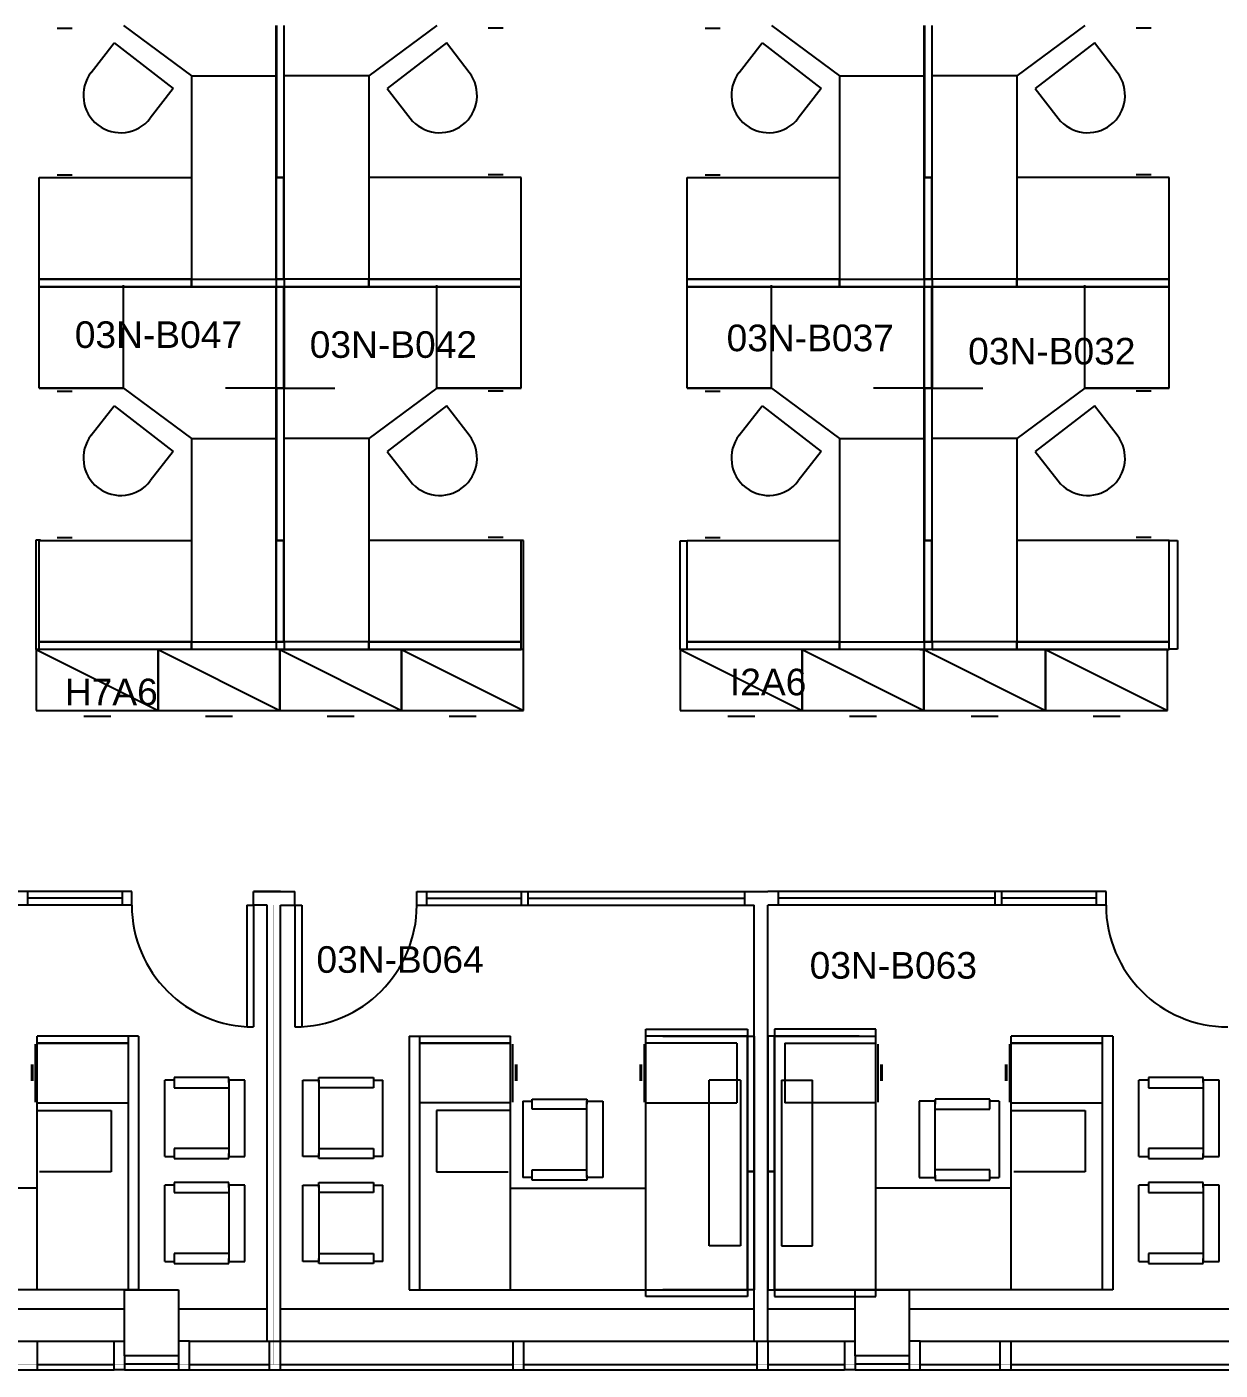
# Model space of a CAD drawing. Extents: x 0 to 6337, y 3987 to 5634.
# Drawn here: x 2789.2 to 3142, y 4015.9 to 4413.1 of the extents above; entities that cross this region are included whole.
import ezdxf

# ---------------------------------------------------------------- set-up
doc = ezdxf.new("R2010")
doc.units = 0
doc.header["$MEASUREMENT"] = 0
for name, color, linetype in [('01A_BASE_PLAN', 7, 'CONTINUOUS'), ('01B_PANELS', 7, 'CONTINUOUS'), ('04A_FURNITURE', 7, 'CONTINUOUS'), ('NA-FLOOR', 7, 'CONTINUOUS'), ('REGION', 7, 'CONTINUOUS'), ('REGION_NUM', 7, 'CONTINUOUS')]:
    doc.layers.add(name, color=color, linetype=linetype)
doc.styles.add('ARIAL', font='ARIAL', dxfattribs={"height": 0.2})

msp = doc.modelspace()

# ---------------------------------------------------------------- linework, layer by layer
at = {"layer": '01A_BASE_PLAN', "color": 250, "linetype": 'Continuous'}
for p, q in [((2820.23, 4157.4), (2723.36, 4157.4)), ((2820.23, 4157.4), (2723.36, 4157.4)), ((2789.36, 4157.43), (2789.36, 4153.43)), ((2789.36, 4157.43), (2789.36, 4153.43)), ((2817.36, 4155.43), (2789.36, 4155.43)), ((2817.36, 4155.43), (2789.36, 4155.43)), ((2817.36, 4157.43), (2817.36, 4153.43)), ((2817.36, 4157.43), (2817.36, 4153.43)), ((2820.23, 4153.4), (2820.23, 4157.4)), ((2820.23, 4153.4), (2820.23, 4157.4)), ((2864.23, 4157.4), (2856.23, 4157.4)), ((2856.23, 4153.4), (2856.23, 4157.4)), ((2856.23, 4157.4), (2868.48, 4157.4)), ((2864.23, 4157.4), (2856.23, 4157.4)), ((2856.23, 4157.4), (2868.48, 4157.4)), ((2856.23, 4153.4), (2856.23, 4157.4)), ((2868.48, 4153.4), (2868.48, 4157.4)), ((2868.48, 4153.4), (2868.48, 4157.4)), ((2904.48, 4157.4), (3001.36, 4157.4)), ((2904.48, 4153.4), (2904.48, 4157.4)), ((2904.48, 4157.4), (3001.36, 4157.4)), ((2904.48, 4153.4), (2904.48, 4157.4)), ((2907.36, 4157.43), (2907.36, 4153.43)), ((2907.36, 4157.43), (2907.36, 4153.43)), ((2907.36, 4155.43), (2935.36, 4155.43)), ((2907.36, 4155.43), (2935.36, 4155.43)), ((2935.36, 4157.43), (2935.36, 4153.43)), ((2935.36, 4157.43), (2935.36, 4153.43)), ((2937.36, 4157.43), (2937.36, 4153.43)), ((2937.36, 4157.43), (2937.36, 4153.43)), ((2937.36, 4155.43), (3001.36, 4155.43)), ((2937.36, 4155.43), (3001.36, 4155.43)), ((3001.36, 4157.43), (3001.36, 4153.43)), ((3001.36, 4157.43), (3001.36, 4153.43)), ((3001.36, 4157.4), (3008.23, 4157.4)), ((3001.36, 4157.4), (3008.23, 4157.4)), ((3011.36, 4157.4), (3008.23, 4157.4)), ((3011.36, 4157.4), (3008.23, 4157.4)), ((3011.36, 4157.43), (3011.36, 4153.43)), ((3011.36, 4157.43), (3011.36, 4153.43)), ((3108.23, 4157.4), (3011.36, 4157.4)), ((3108.23, 4157.4), (3011.36, 4157.4)), ((3075.36, 4155.43), (3011.36, 4155.43)), ((3075.36, 4155.43), (3011.36, 4155.43)), ((3075.36, 4157.43), (3075.36, 4153.43)), ((3075.36, 4157.43), (3075.36, 4153.43)), ((3077.36, 4157.43), (3077.36, 4153.43)), ((3077.36, 4157.43), (3077.36, 4153.43)), ((3105.36, 4155.43), (3077.36, 4155.43)), ((3105.36, 4155.43), (3077.36, 4155.43)), ((3105.36, 4157.43), (3105.36, 4153.43)), ((3105.36, 4157.43), (3105.36, 4153.43)), ((3108.23, 4153.4), (3108.23, 4157.4)), ((3108.23, 4153.4), (3108.23, 4157.4)), ((2820.23, 4153.4), (2723.36, 4153.4)), ((2820.23, 4153.4), (2723.36, 4153.4)), ((2854.23, 4153.4), (2854.23, 4117.4)), ((2854.23, 4153.4), (2856.23, 4153.4)), ((2860.23, 4153.4), (2856.23, 4153.4)), ((2860.23, 4153.4), (2856.23, 4153.4)), ((2856.23, 4153.4), (2856.23, 4117.4)), ((2860.23, 4024.47), (2860.23, 4153.4)), ((2860.23, 4024.47), (2860.23, 4153.4)), ((2864.23, 4024.47), (2864.23, 4153.4)), ((2864.23, 4153.4), (2868.48, 4153.4)), ((2864.23, 4024.47), (2864.23, 4153.4)), ((2864.23, 4153.4), (2868.48, 4153.4)), ((2868.48, 4153.4), (2868.48, 4117.4)), ((2868.48, 4153.4), (2870.48, 4153.4)), ((2870.48, 4153.4), (2870.48, 4117.4)), ((2904.48, 4153.4), (3001.36, 4153.4)), ((2904.48, 4153.4), (3001.36, 4153.4)), ((3001.36, 4153.4), (3004.23, 4153.4)), ((3001.36, 4153.4), (3004.23, 4153.4)), ((3004.23, 4024.47), (3004.23, 4153.4)), ((3004.23, 4024.47), (3004.23, 4153.4)), ((3008.23, 4024.47), (3008.23, 4153.4)), ((3011.36, 4153.4), (3008.23, 4153.4)), ((3008.23, 4024.47), (3008.23, 4153.4)), ((3011.36, 4153.4), (3008.23, 4153.4)), ((3108.23, 4153.4), (3011.36, 4153.4)), ((3108.23, 4153.4), (3011.36, 4153.4)), ((2818.11, 4020.1), (2818.11, 4039.69)), ((2818.11, 4039.69), (2834.07, 4039.69)), ((2826.09, 4039.69), (2834.07, 4039.69)), ((2834.07, 4039.69), (2834.07, 4020.08)), ((3034.11, 4020.1), (3034.11, 4039.69)), ((3050.07, 4039.69), (3050.07, 4020.08)), ((2720.23, 4034.07), (2818.11, 4034.07)), ((2834.07, 4034.07), (2860.23, 4034.07)), ((2864.23, 4034.07), (3004.23, 4034.07)), ((3008.23, 4034.07), (3033.98, 4034.07)), ((3050.07, 4034.07), (3148.23, 4034.07)), ((2621.29, 4024.47), (2814.55, 4024.47)), ((2789.07, 4024.52), (2792.3, 4024.52)), ((2792.3, 4024.52), (2792.3, 4016.03)), ((2814.55, 4024.47), (2815, 4024.47)), ((2814.94, 4024.47), (2818.07, 4024.47)), ((2814.97, 4024.38), (2814.97, 4016.05)), ((2837.29, 4024.47), (2834.17, 4024.47)), ((2837.29, 4024.47), (3034.11, 4024.47)), ((2837.29, 4015.98), (2837.29, 4024.47)), ((2860.96, 4015.92), (2860.96, 4024.38)), ((2864.05, 4024.38), (2864.05, 4015.92)), ((2932.96, 4015.92), (2932.96, 4024.38)), ((2936.06, 4024.38), (2936.06, 4015.92)), ((3005.07, 4016.03), (3005.07, 4024.52)), ((3008.3, 4024.52), (3008.3, 4016.03)), ((3030.94, 4024.47), (3034.07, 4024.47)), ((3030.97, 4024.38), (3030.97, 4015.98)), ((3053.29, 4024.47), (3050.17, 4024.47)), ((3053.29, 4024.47), (3246.55, 4024.47)), ((3053.29, 4015.98), (3053.29, 4024.47)), ((3076.96, 4015.92), (3076.96, 4024.38)), ((3080.05, 4024.38), (3080.05, 4015.92)), ((2834.07, 4020.1), (2818.11, 4020.1)), ((2818.11, 4020.1), (2818.11, 4015.98)), ((2834.07, 4020.08), (2834.07, 4015.98)), ((3050.07, 4020.1), (3034.11, 4020.1)), ((3034.11, 4020.1), (3034.11, 4015.98)), ((3050.07, 4020.08), (3050.07, 4015.98)), ((2621.29, 4015.98), (2814.55, 4015.98)), ((2792.3, 4017.58), (2814.31, 4017.58)), ((2814.31, 4017.58), (2815, 4017.58)), ((2814.55, 4015.98), (2815, 4015.98)), ((2818.11, 4015.98), (2814.94, 4015.98)), ((2818.11, 4017.76), (2834.07, 4017.76)), ((2818.11, 4015.98), (2834.17, 4015.98)), ((2834.07, 4015.98), (2837.29, 4015.98)), ((2837.29, 4017.58), (2860.75, 4017.58)), ((2837.29, 4015.98), (3030.97, 4015.98)), ((2864.06, 4017.58), (2932.96, 4017.58)), ((2934.41, 4015.92), (2932.96, 4015.92)), ((2936.06, 4017.58), (3004.39, 4017.58)), ((3004.39, 4017.58), (3005.08, 4017.58)), ((3008.3, 4017.58), (3030.97, 4017.58)), ((3034.11, 4015.98), (3030.94, 4015.98)), ((3034.11, 4017.76), (3050.07, 4017.76)), ((3034.11, 4015.98), (3050.17, 4015.98)), ((3050.07, 4015.98), (3053.29, 4015.98)), ((3053.29, 4017.58), (3076.96, 4017.58)), ((3053.29, 4015.98), (3246.55, 4015.98)), ((3080.06, 4017.58), (3148.96, 4017.58))]:
    msp.add_line(p, q, dxfattribs=at)
for centre, start, end in [((2856.23, 4153.4), 180, 270), ((2868.48, 4153.4), 270, 0), ((3144.23, 4153.4), 180, 270)]:
    msp.add_arc(centre, 36, start, end, dxfattribs=at)
at = {"layer": '01B_PANELS', "color": 5, "linetype": 'Continuous'}
for p, q in [((2862.9, 4338.48), (2862.9, 4413.48)), ((2862.9, 4368.48), (2862.9, 4413.48)), ((2863.05, 4413.48), (2863.05, 4368.48)), ((2865.15, 4413.48), (2865.15, 4368.48)), ((2865.3, 4338.48), (2865.3, 4413.48)), ((2865.3, 4368.48), (2865.3, 4413.48)), ((3054.46, 4338.48), (3054.46, 4413.48)), ((3054.46, 4368.48), (3054.46, 4413.48)), ((3054.61, 4413.48), (3054.61, 4368.48)), ((3056.71, 4413.48), (3056.71, 4368.48)), ((3056.86, 4338.48), (3056.86, 4413.48)), ((3056.86, 4368.48), (3056.86, 4413.48)), ((2862.9, 4338.48), (2862.9, 4368.48)), ((2862.9, 4368.48), (2865.15, 4368.48)), ((2865.15, 4368.48), (2862.9, 4368.48)), ((2863.05, 4338.48), (2863.05, 4368.48)), ((2865.3, 4368.48), (2863.05, 4368.48)), ((2863.05, 4368.48), (2865.3, 4368.48)), ((2865.15, 4338.48), (2865.15, 4368.48)), ((2865.3, 4338.48), (2865.3, 4368.48)), ((3054.46, 4338.48), (3054.46, 4368.48)), ((3054.46, 4368.48), (3056.71, 4368.48)), ((3056.71, 4368.48), (3054.46, 4368.48)), ((3054.61, 4338.48), (3054.61, 4368.48)), ((3056.86, 4368.48), (3054.61, 4368.48)), ((3054.61, 4368.48), (3056.86, 4368.48)), ((3056.71, 4338.48), (3056.71, 4368.48)), ((3056.86, 4338.48), (3056.86, 4368.48)), ((2837.9, 4338.48), (2792.9, 4338.48)), ((2792.9, 4336.23), (2792.9, 4338.48)), ((2792.9, 4338.48), (2837.9, 4338.48)), ((2792.9, 4336.23), (2792.9, 4338.48)), ((2792.9, 4338.48), (2837.9, 4338.48)), ((2837.9, 4338.48), (2862.9, 4338.48)), ((2837.9, 4336.23), (2837.9, 4338.48)), ((2837.9, 4338.48), (2862.9, 4338.48)), ((2837.9, 4338.48), (2837.9, 4336.23)), ((2837.9, 4336.23), (2837.9, 4338.48)), ((2837.9, 4338.48), (2862.9, 4338.48)), ((2837.9, 4338.48), (2837.9, 4336.23)), ((2862.9, 4338.48), (2865.15, 4338.48)), ((2862.9, 4338.48), (2862.9, 4336.23)), ((2862.9, 4338.48), (2862.9, 4336.23)), ((2865.3, 4338.48), (2863.05, 4338.48)), ((2890.3, 4338.48), (2865.3, 4338.48)), ((2865.3, 4338.48), (2865.3, 4336.23)), ((2890.3, 4338.48), (2865.3, 4338.48)), ((2865.3, 4338.48), (2865.3, 4336.23)), ((2890.3, 4338.48), (2865.3, 4338.48)), ((2890.3, 4338.48), (2935.3, 4338.48)), ((2890.3, 4336.23), (2890.3, 4338.48)), ((2890.3, 4338.48), (2890.3, 4336.23)), ((2935.3, 4338.48), (2890.3, 4338.48)), ((2890.3, 4336.23), (2890.3, 4338.48)), ((2890.3, 4338.48), (2890.3, 4336.23)), ((2935.3, 4338.48), (2890.3, 4338.48)), ((2935.3, 4336.23), (2935.3, 4338.48)), ((2935.3, 4336.23), (2935.3, 4338.48)), ((3029.46, 4338.48), (2984.46, 4338.48)), ((2984.46, 4336.23), (2984.46, 4338.48)), ((2984.46, 4338.48), (3029.46, 4338.48)), ((2984.46, 4336.23), (2984.46, 4338.48)), ((2984.46, 4338.48), (3029.46, 4338.48)), ((3029.46, 4338.48), (3054.46, 4338.48)), ((3029.46, 4336.23), (3029.46, 4338.48)), ((3029.46, 4338.48), (3054.46, 4338.48)), ((3029.46, 4338.48), (3029.46, 4336.23)), ((3029.46, 4336.23), (3029.46, 4338.48)), ((3029.46, 4338.48), (3054.46, 4338.48)), ((3029.46, 4338.48), (3029.46, 4336.23)), ((3054.46, 4338.48), (3056.71, 4338.48)), ((3054.46, 4338.48), (3054.46, 4336.23)), ((3054.46, 4338.48), (3054.46, 4336.23)), ((3056.86, 4338.48), (3054.61, 4338.48)), ((3081.86, 4338.48), (3056.86, 4338.48)), ((3056.86, 4338.48), (3056.86, 4336.23)), ((3081.86, 4338.48), (3056.86, 4338.48)), ((3056.86, 4338.48), (3056.86, 4336.23)), ((3081.86, 4338.48), (3056.86, 4338.48)), ((3081.86, 4338.48), (3126.86, 4338.48)), ((3081.86, 4336.23), (3081.86, 4338.48)), ((3081.86, 4338.48), (3081.86, 4336.23)), ((3126.86, 4338.48), (3081.86, 4338.48)), ((3081.86, 4336.23), (3081.86, 4338.48)), ((3081.86, 4338.48), (3081.86, 4336.23)), ((3126.86, 4338.48), (3081.86, 4338.48)), ((3126.86, 4336.23), (3126.86, 4338.48)), ((3126.86, 4336.23), (3126.86, 4338.48)), ((2792.9, 4336.23), (2862.9, 4336.23)), ((2837.9, 4336.23), (2792.9, 4336.23)), ((2837.9, 4336.23), (2792.9, 4336.23)), ((2862.9, 4336.23), (2837.9, 4336.23)), ((2862.9, 4336.23), (2837.9, 4336.23)), ((2862.9, 4306.23), (2862.9, 4336.23)), ((2862.9, 4336.23), (2865.15, 4336.23)), ((2862.9, 4336.23), (2862.9, 4306.23)), ((2863.05, 4306.23), (2863.05, 4336.23)), ((2865.3, 4336.23), (2863.05, 4336.23)), ((2865.15, 4306.23), (2865.15, 4336.23)), ((2865.3, 4306.23), (2865.3, 4336.23)), ((2935.3, 4336.23), (2865.3, 4336.23)), ((2865.3, 4336.23), (2865.3, 4306.23)), ((2865.3, 4336.23), (2890.3, 4336.23)), ((2865.3, 4336.23), (2890.3, 4336.23)), ((2890.3, 4336.23), (2935.3, 4336.23)), ((2890.3, 4336.23), (2935.3, 4336.23)), ((2984.46, 4336.23), (3054.46, 4336.23)), ((3029.46, 4336.23), (2984.46, 4336.23)), ((3029.46, 4336.23), (2984.46, 4336.23)), ((3054.46, 4336.23), (3029.46, 4336.23)), ((3054.46, 4336.23), (3029.46, 4336.23)), ((3054.46, 4306.23), (3054.46, 4336.23)), ((3054.46, 4336.23), (3056.71, 4336.23)), ((3054.46, 4336.23), (3054.46, 4306.23)), ((3054.61, 4306.23), (3054.61, 4336.23)), ((3056.86, 4336.23), (3054.61, 4336.23)), ((3056.71, 4306.23), (3056.71, 4336.23)), ((3056.86, 4306.23), (3056.86, 4336.23)), ((3126.86, 4336.23), (3056.86, 4336.23)), ((3056.86, 4336.23), (3056.86, 4306.23)), ((3056.86, 4336.23), (3081.86, 4336.23)), ((3056.86, 4336.23), (3081.86, 4336.23)), ((3081.86, 4336.23), (3126.86, 4336.23)), ((3081.86, 4336.23), (3126.86, 4336.23)), ((2862.9, 4306.23), (2865.15, 4306.23)), ((2862.9, 4231.23), (2862.9, 4306.23)), ((2862.9, 4261.23), (2862.9, 4306.23)), ((2862.9, 4306.23), (2865.15, 4306.23)), ((2865.3, 4306.23), (2863.05, 4306.23)), ((2865.3, 4306.23), (2863.05, 4306.23)), ((2863.05, 4306.23), (2863.05, 4261.23)), ((2865.15, 4306.23), (2865.15, 4261.23)), ((2865.3, 4231.23), (2865.3, 4306.23)), ((2865.3, 4261.23), (2865.3, 4306.23)), ((3054.46, 4306.23), (3056.71, 4306.23)), ((3054.46, 4231.23), (3054.46, 4306.23)), ((3054.46, 4261.23), (3054.46, 4306.23)), ((3054.46, 4306.23), (3056.71, 4306.23)), ((3056.86, 4306.23), (3054.61, 4306.23)), ((3056.86, 4306.23), (3054.61, 4306.23)), ((3054.61, 4306.23), (3054.61, 4261.23)), ((3056.71, 4306.23), (3056.71, 4261.23)), ((3056.86, 4231.23), (3056.86, 4306.23)), ((3056.86, 4261.23), (3056.86, 4306.23)), ((2862.9, 4231.23), (2862.9, 4261.23)), ((2862.9, 4261.23), (2865.15, 4261.23)), ((2865.15, 4261.23), (2862.9, 4261.23)), ((2863.05, 4231.23), (2863.05, 4261.23)), ((2865.3, 4261.23), (2863.05, 4261.23)), ((2863.05, 4261.23), (2865.3, 4261.23)), ((2865.15, 4231.23), (2865.15, 4261.23)), ((2865.3, 4231.23), (2865.3, 4261.23)), ((2982.39, 4228.98), (2982.39, 4261.07)), ((2982.39, 4261.07), (2984.47, 4261.07)), ((2984.46, 4231.23), (2984.46, 4261.23)), ((3054.46, 4231.23), (3054.46, 4261.23)), ((3054.46, 4261.23), (3056.71, 4261.23)), ((3056.71, 4261.23), (3054.46, 4261.23)), ((3054.61, 4231.23), (3054.61, 4261.23)), ((3056.86, 4261.23), (3054.61, 4261.23)), ((3054.61, 4261.23), (3056.86, 4261.23)), ((3056.71, 4231.23), (3056.71, 4261.23)), ((3056.86, 4231.23), (3056.86, 4261.23)), ((3126.86, 4261.23), (3129.38, 4261.23)), ((3126.86, 4229.07), (3126.86, 4261.23)), ((3126.86, 4231.23), (3126.86, 4261.23)), ((3129.38, 4261.23), (3129.38, 4229.07)), ((2837.9, 4231.23), (2792.9, 4231.23)), ((2792.9, 4228.98), (2792.9, 4231.23)), ((2792.9, 4231.23), (2837.9, 4231.23)), ((2837.9, 4231.23), (2862.9, 4231.23)), ((2837.9, 4228.98), (2837.9, 4231.23)), ((2837.9, 4231.23), (2862.9, 4231.23)), ((2837.9, 4231.23), (2837.9, 4228.98)), ((2862.9, 4231.23), (2865.15, 4231.23)), ((2862.9, 4231.23), (2862.9, 4228.98)), ((2865.3, 4231.23), (2863.05, 4231.23)), ((2890.3, 4231.23), (2865.3, 4231.23)), ((2865.3, 4231.23), (2865.3, 4228.98)), ((2890.3, 4231.23), (2865.3, 4231.23)), ((2890.3, 4231.23), (2935.3, 4231.23)), ((2890.3, 4228.98), (2890.3, 4231.23)), ((2890.3, 4231.23), (2890.3, 4228.98)), ((2935.3, 4231.23), (2890.3, 4231.23)), ((2935.3, 4228.98), (2935.3, 4231.23)), ((3029.46, 4231.23), (2984.46, 4231.23)), ((2984.46, 4228.98), (2984.46, 4231.23)), ((2984.46, 4231.23), (3029.46, 4231.23)), ((3029.46, 4231.23), (3054.46, 4231.23)), ((3029.46, 4228.98), (3029.46, 4231.23)), ((3029.46, 4231.23), (3054.46, 4231.23)), ((3029.46, 4231.23), (3029.46, 4228.98)), ((3054.46, 4231.23), (3056.71, 4231.23)), ((3054.46, 4231.23), (3054.46, 4228.98)), ((3056.86, 4231.23), (3054.61, 4231.23)), ((3081.86, 4231.23), (3056.86, 4231.23)), ((3056.86, 4231.23), (3056.86, 4228.98)), ((3081.86, 4231.23), (3056.86, 4231.23)), ((3081.86, 4231.23), (3126.86, 4231.23)), ((3081.86, 4228.98), (3081.86, 4231.23)), ((3081.86, 4231.23), (3081.86, 4228.98)), ((3126.86, 4231.23), (3081.86, 4231.23)), ((3126.86, 4228.98), (3126.86, 4231.23)), ((2828.01, 4228.98), (2792.01, 4228.98)), ((2837.9, 4228.98), (2792.9, 4228.98)), ((2864.01, 4228.98), (2828.01, 4228.98)), ((2862.9, 4228.98), (2837.9, 4228.98)), ((2900.01, 4228.98), (2864.01, 4228.98)), ((2865.3, 4228.98), (2890.3, 4228.98)), ((2890.3, 4228.98), (2935.3, 4228.98)), ((2936.01, 4228.98), (2900.01, 4228.98)), ((3018.39, 4228.98), (2982.39, 4228.98)), ((3029.46, 4228.98), (2984.46, 4228.98)), ((3054.39, 4228.98), (3018.39, 4228.98)), ((3054.46, 4228.98), (3029.46, 4228.98)), ((3053.19, 4228.98), (3055.59, 4228.98)), ((3090.39, 4228.98), (3054.39, 4228.98)), ((3056.86, 4228.98), (3081.86, 4228.98)), ((3081.86, 4228.98), (3126.86, 4228.98)), ((3126.39, 4228.98), (3090.39, 4228.98)), ((3129.38, 4229.07), (3126.86, 4229.07))]:
    msp.add_line(p, q, dxfattribs=at)
at = {"layer": '04A_FURNITURE', "color": 1, "linetype": 'Continuous'}
for p, q in [((2798.2, 4412.64), (2802.6, 4412.64)), ((2817.82, 4413.48), (2837.9, 4398.58)), ((2910.39, 4413.48), (2890.3, 4398.58)), ((2930, 4412.64), (2925.61, 4412.64)), ((2989.76, 4412.64), (2994.16, 4412.64)), ((3009.38, 4413.48), (3029.46, 4398.58)), ((3101.95, 4413.48), (3081.86, 4398.58)), ((3121.57, 4412.64), (3117.17, 4412.64)), ((2808.22, 4399.56), (2814.98, 4408.29)), ((2814.98, 4408.29), (2832.44, 4394.79)), ((2913.23, 4408.29), (2895.76, 4394.79)), ((2919.98, 4399.56), (2913.23, 4408.29)), ((2999.78, 4399.56), (3006.54, 4408.29)), ((3006.54, 4408.29), (3024, 4394.79)), ((3104.79, 4408.29), (3087.32, 4394.79)), ((3111.54, 4399.56), (3104.79, 4408.29)), ((2837.9, 4398.58), (2862.72, 4398.58)), ((2837.9, 4398.58), (2837.9, 4338.48)), ((2890.3, 4398.58), (2865.49, 4398.58)), ((2890.3, 4398.58), (2890.3, 4338.48)), ((3029.46, 4398.58), (3054.28, 4398.58)), ((3029.46, 4398.58), (3029.46, 4338.48)), ((3081.86, 4398.58), (3057.05, 4398.58)), ((3081.86, 4398.58), (3081.86, 4338.48)), ((2832.44, 4394.79), (2825.69, 4386.05)), ((2895.76, 4394.79), (2902.52, 4386.05)), ((3024, 4394.79), (3017.25, 4386.05)), ((3087.32, 4394.79), (3094.08, 4386.05)), ((2798.2, 4369.31), (2802.6, 4369.31)), ((2930, 4369.31), (2925.61, 4369.31)), ((2989.76, 4369.31), (2994.16, 4369.31)), ((3121.57, 4369.31), (3117.17, 4369.31)), ((2792.9, 4338.48), (2792.9, 4368.48)), ((2792.9, 4368.48), (2837.9, 4368.48)), ((2837.9, 4368.48), (2837.9, 4338.48)), ((2935.3, 4368.48), (2890.3, 4368.48)), ((2890.3, 4368.48), (2890.3, 4338.48)), ((2935.3, 4338.48), (2935.3, 4368.48)), ((2984.46, 4338.48), (2984.46, 4368.48)), ((2984.46, 4368.48), (3029.46, 4368.48)), ((3029.46, 4368.48), (3029.46, 4338.48)), ((3126.86, 4368.48), (3081.86, 4368.48)), ((3081.86, 4368.48), (3081.86, 4338.48)), ((3126.86, 4338.48), (3126.86, 4368.48)), ((2792.9, 4306.23), (2792.9, 4336.23)), ((2817.82, 4306.23), (2817.82, 4336.68)), ((2910.39, 4306.23), (2910.39, 4336.68)), ((2935.3, 4306.23), (2935.3, 4336.23)), ((2984.46, 4306.23), (2984.46, 4336.23)), ((3009.38, 4306.23), (3009.38, 4336.68)), ((3101.95, 4306.23), (3101.95, 4336.68)), ((3126.86, 4306.23), (3126.86, 4336.23)), ((2792.9, 4306.23), (2817.9, 4306.23)), ((2817.82, 4306.23), (2792.9, 4306.23)), ((2798.2, 4305.39), (2802.6, 4305.39)), ((2817.82, 4306.23), (2837.9, 4291.33)), ((2862.9, 4306.23), (2847.9, 4306.23)), ((2862.9, 4306.23), (2847.9, 4306.23)), ((2865.3, 4306.23), (2880.3, 4306.23)), ((2865.3, 4306.23), (2880.3, 4306.23)), ((2910.39, 4306.23), (2890.3, 4291.33)), ((2935.3, 4306.23), (2910.3, 4306.23)), ((2910.39, 4306.23), (2935.3, 4306.23)), ((2930, 4305.39), (2925.61, 4305.39)), ((2984.46, 4306.23), (3009.46, 4306.23)), ((3009.38, 4306.23), (2984.46, 4306.23)), ((2989.76, 4305.39), (2994.16, 4305.39)), ((3009.38, 4306.23), (3029.46, 4291.33)), ((3054.46, 4306.23), (3039.46, 4306.23)), ((3054.46, 4306.23), (3039.46, 4306.23)), ((3056.86, 4306.23), (3071.86, 4306.23)), ((3056.86, 4306.23), (3071.86, 4306.23)), ((3101.95, 4306.23), (3081.86, 4291.33)), ((3126.86, 4306.23), (3101.86, 4306.23)), ((3101.95, 4306.23), (3126.86, 4306.23)), ((3121.57, 4305.39), (3117.17, 4305.39)), ((2808.22, 4292.31), (2814.98, 4301.04)), ((2814.98, 4301.04), (2832.44, 4287.54)), ((2913.23, 4301.04), (2895.76, 4287.54)), ((2919.98, 4292.31), (2913.23, 4301.04)), ((2999.78, 4292.31), (3006.54, 4301.04)), ((3006.54, 4301.04), (3024, 4287.54)), ((3104.79, 4301.04), (3087.32, 4287.54)), ((3111.54, 4292.31), (3104.79, 4301.04)), ((2837.9, 4291.33), (2862.72, 4291.33)), ((2837.9, 4291.33), (2837.9, 4231.23)), ((2890.3, 4291.33), (2865.49, 4291.33)), ((2890.3, 4291.33), (2890.3, 4231.23)), ((3029.46, 4291.33), (3054.28, 4291.33)), ((3029.46, 4291.33), (3029.46, 4231.23)), ((3081.86, 4291.33), (3057.05, 4291.33)), ((3081.86, 4291.33), (3081.86, 4231.23)), ((2832.44, 4287.54), (2825.69, 4278.8)), ((2895.76, 4287.54), (2902.52, 4278.8)), ((3024, 4287.54), (3017.25, 4278.8)), ((3087.32, 4287.54), (3094.08, 4278.8)), ((2792.01, 4228.98), (2792.01, 4261.41)), ((2792.01, 4261.41), (2793.21, 4261.41)), ((2798.2, 4262.06), (2802.6, 4262.06)), ((2930, 4262.06), (2925.61, 4262.06)), ((2989.76, 4262.06), (2994.16, 4262.06)), ((3121.57, 4262.06), (3117.17, 4262.06)), ((2792.9, 4231.23), (2792.9, 4261.23)), ((2792.9, 4261.23), (2837.9, 4261.23)), ((2837.9, 4261.23), (2837.9, 4231.23)), ((2935.3, 4261.23), (2890.3, 4261.23)), ((2890.3, 4261.23), (2890.3, 4231.23)), ((2936.01, 4261.17), (2935.22, 4261.17)), ((2935.3, 4231.23), (2935.3, 4261.23)), ((2936.01, 4228.98), (2936.01, 4261.17)), ((2984.46, 4261.23), (3029.46, 4261.23)), ((3029.46, 4261.23), (3029.46, 4231.23)), ((3126.86, 4261.23), (3081.86, 4261.23)), ((3081.86, 4261.23), (3081.86, 4231.23)), ((2792.01, 4228.98), (2828.01, 4210.98)), ((2792.01, 4228.98), (2792.01, 4210.98)), ((2828.01, 4228.98), (2864.01, 4210.98)), ((2828.01, 4228.98), (2828.01, 4210.98)), ((2828.01, 4210.98), (2828.01, 4228.98)), ((2864.01, 4228.98), (2900.01, 4210.98)), ((2864.01, 4228.98), (2864.01, 4210.98)), ((2864.01, 4210.98), (2864.01, 4228.98)), ((2900.01, 4228.98), (2936.01, 4210.98)), ((2900.01, 4228.98), (2900.01, 4210.98)), ((2900.01, 4210.98), (2900.01, 4228.98)), ((2936.01, 4210.98), (2936.01, 4228.98)), ((2982.39, 4228.98), (3018.39, 4210.98)), ((2982.39, 4228.98), (2982.39, 4210.98)), ((3018.39, 4228.98), (3054.39, 4210.98)), ((3018.39, 4228.98), (3018.39, 4210.98)), ((3018.39, 4210.98), (3018.39, 4228.98)), ((3054.39, 4228.98), (3090.39, 4210.98)), ((3054.39, 4228.98), (3054.39, 4210.98)), ((3054.39, 4210.98), (3054.39, 4228.98)), ((3090.39, 4228.98), (3126.39, 4210.98)), ((3090.39, 4228.98), (3090.39, 4210.98)), ((3090.39, 4210.98), (3090.39, 4228.98)), ((3126.39, 4210.98), (3126.39, 4228.98)), ((2792.01, 4210.98), (2828.01, 4210.98)), ((2828.01, 4210.98), (2864.01, 4210.98)), ((2864.01, 4210.98), (2900.01, 4210.98)), ((2900.01, 4210.98), (2936.01, 4210.98)), ((2982.39, 4210.98), (3018.39, 4210.98)), ((3018.39, 4210.98), (3054.39, 4210.98)), ((3054.39, 4210.98), (3090.39, 4210.98)), ((3090.39, 4210.98), (3126.39, 4210.98)), ((2806.01, 4209.27), (2814.01, 4209.27)), ((2842.01, 4209.27), (2850.01, 4209.27)), ((2878.01, 4209.27), (2886.01, 4209.27)), ((2914.01, 4209.27), (2922.01, 4209.27)), ((2996.39, 4209.27), (3004.39, 4209.27)), ((3032.39, 4209.27), (3040.39, 4209.27)), ((3068.39, 4209.27), (3076.39, 4209.27)), ((3104.39, 4209.27), (3112.39, 4209.27)), ((2792.23, 4039.69), (2792.23, 4114.69)), ((2822.22, 4114.69), (2792.23, 4114.69)), ((2819.14, 4114.69), (2819.14, 4039.84)), ((2822.22, 4114.69), (2822.22, 4039.69)), ((2902.25, 4114.69), (2902.25, 4039.69)), ((2902.25, 4114.69), (2932.23, 4114.69)), ((2905.33, 4114.69), (2905.33, 4039.84)), ((2932.23, 4039.69), (2932.23, 4114.69)), ((2972.23, 4114.69), (2972.23, 4116.69)), ((2972.23, 4116.69), (3002.23, 4116.69)), ((3002.23, 4114.69), (2972.23, 4114.69)), ((2972.23, 4039.69), (2972.23, 4114.69)), ((2977.23, 4114.69), (3002.23, 4114.69)), ((3002.23, 4116.69), (3002.23, 4114.69)), ((3002.23, 4114.69), (3002.23, 4039.69)), ((3002.23, 4109.69), (3002.23, 4114.69)), ((3002.23, 4114.69), (3004.23, 4114.69)), ((3004.23, 4114.69), (3004.23, 4109.69)), ((3008.23, 4114.69), (3008.23, 4109.69)), ((3010.23, 4114.69), (3008.23, 4114.69)), ((3010.23, 4116.69), (3010.23, 4114.69)), ((3040.23, 4116.69), (3010.23, 4116.69)), ((3010.23, 4114.69), (3010.23, 4039.69)), ((3035.23, 4114.69), (3010.23, 4114.69)), ((3010.23, 4114.69), (3040.23, 4114.69)), ((3010.23, 4109.69), (3010.23, 4114.69)), ((3040.23, 4114.69), (3040.23, 4116.69)), ((3040.23, 4039.69), (3040.23, 4114.69)), ((3080.23, 4039.69), (3080.23, 4114.69)), ((3110.22, 4114.69), (3080.23, 4114.69)), ((3107.14, 4114.69), (3107.14, 4039.84)), ((3110.22, 4114.69), (3110.22, 4039.69)), ((2791.67, 4112.25), (2791.67, 4095.13)), ((2792.23, 4112.56), (2818.89, 4112.56)), ((2819.14, 4112.56), (2792.23, 4112.56)), ((2905.33, 4112.56), (2932.23, 4112.56)), ((2932.23, 4112.56), (2905.57, 4112.56)), ((2932.8, 4112.25), (2932.8, 4095.13)), ((2971.67, 4112.25), (2971.67, 4095.13)), ((2999.14, 4112.56), (2972.23, 4112.56)), ((2999.14, 4112.56), (2999.14, 4094.93)), ((3013.33, 4112.56), (3040.23, 4112.56)), ((3013.33, 4112.56), (3013.33, 4094.93)), ((3040.8, 4112.25), (3040.8, 4095.13)), ((3079.67, 4112.25), (3079.67, 4095.13)), ((3080.23, 4112.56), (3106.89, 4112.56)), ((3107.14, 4112.56), (3080.23, 4112.56)), ((3002.23, 4074.69), (3002.23, 4109.69)), ((3004.23, 4109.69), (3004.23, 4074.69)), ((3008.23, 4109.69), (3008.23, 4074.69)), ((3010.23, 4074.69), (3010.23, 4109.69)), ((2790.54, 4106.32), (2790.54, 4101.42)), ((2790.85, 4106.32), (2790.85, 4101.42)), ((2933.62, 4106.32), (2933.62, 4101.42)), ((2933.93, 4106.32), (2933.93, 4101.42)), ((2970.54, 4106.32), (2970.54, 4101.42)), ((2970.85, 4106.32), (2970.85, 4101.42)), ((3041.62, 4106.32), (3041.62, 4101.42)), ((3041.93, 4106.32), (3041.93, 4101.42)), ((3078.54, 4106.32), (3078.54, 4101.42)), ((3078.85, 4106.32), (3078.85, 4101.42)), ((2829.98, 4079.09), (2829.98, 4101.61)), ((2832.77, 4101.61), (2829.98, 4101.61)), ((2848.92, 4102.4), (2832.77, 4102.4)), ((2832.77, 4102.4), (2832.77, 4099.43)), ((2832.77, 4099.43), (2848.92, 4099.43)), ((2848.92, 4100.92), (2848.92, 4102.4)), ((2853.7, 4101.61), (2848.92, 4101.61)), ((2848.92, 4101.61), (2848.92, 4079.09)), ((2853.7, 4079.09), (2853.7, 4101.61)), ((2870.77, 4101.61), (2875.54, 4101.61)), ((2870.77, 4079.09), (2870.77, 4101.61)), ((2875.54, 4102.4), (2891.69, 4102.4)), ((2875.54, 4100.92), (2875.54, 4102.4)), ((2875.54, 4101.61), (2875.54, 4079.09)), ((2891.69, 4099.43), (2875.54, 4099.43)), ((2891.69, 4102.4), (2891.69, 4099.43)), ((2891.69, 4101.61), (2894.48, 4101.61)), ((2894.48, 4079.09), (2894.48, 4101.61)), ((2990.96, 4052.69), (2990.96, 4101.69)), ((3000.21, 4101.69), (2990.96, 4101.69)), ((3000.21, 4101.69), (3000.21, 4052.69)), ((3012.26, 4101.69), (3012.26, 4052.69)), ((3012.26, 4101.69), (3021.51, 4101.69)), ((3021.51, 4052.69), (3021.51, 4101.69)), ((3117.98, 4079.09), (3117.98, 4101.61)), ((3120.77, 4101.61), (3117.98, 4101.61)), ((3136.92, 4102.4), (3120.77, 4102.4)), ((3120.77, 4102.4), (3120.77, 4099.43)), ((3120.77, 4099.43), (3136.92, 4099.43)), ((3136.92, 4100.92), (3136.92, 4102.4)), ((3141.7, 4101.61), (3136.92, 4101.61)), ((3136.92, 4101.61), (3136.92, 4079.09)), ((3141.7, 4079.09), (3141.7, 4101.61)), ((2792.23, 4094.93), (2818.89, 4094.93)), ((2932.23, 4094.93), (2905.57, 4094.93)), ((2935.8, 4095.43), (2935.8, 4072.91)), ((2935.8, 4095.43), (2938.59, 4095.43)), ((2938.59, 4093.11), (2938.59, 4096.03)), ((2938.59, 4096.03), (2954.74, 4096.03)), ((2954.74, 4096.03), (2954.74, 4094.55)), ((2954.74, 4095.43), (2959.51, 4095.43)), ((2954.74, 4072.91), (2954.74, 4095.43)), ((2959.51, 4095.43), (2959.51, 4072.91)), ((2972.23, 4094.93), (2999.14, 4094.93)), ((3040.23, 4094.93), (3013.33, 4094.93)), ((3057.73, 4095.43), (3052.95, 4095.43)), ((3052.95, 4095.43), (3052.95, 4072.91)), ((3057.73, 4096.03), (3057.73, 4094.55)), ((3073.88, 4096.03), (3057.73, 4096.03)), ((3057.73, 4072.91), (3057.73, 4095.43)), ((3073.88, 4093.11), (3073.88, 4096.03)), ((3076.67, 4095.43), (3073.88, 4095.43)), ((3076.67, 4095.43), (3076.67, 4072.91)), ((3080.23, 4094.93), (3106.89, 4094.93)), ((2792.48, 4092.72), (2814.11, 4092.72)), ((2814.11, 4092.72), (2814.11, 4074.58)), ((2931.99, 4092.72), (2910.36, 4092.72)), ((2910.36, 4092.72), (2910.36, 4074.58)), ((2954.74, 4093.11), (2938.59, 4093.11)), ((3057.73, 4093.11), (3073.88, 4093.11)), ((3080.48, 4092.72), (3102.11, 4092.72)), ((3102.11, 4092.72), (3102.11, 4074.58)), ((2829.98, 4079.09), (2832.77, 4079.09)), ((2848.92, 4081.41), (2832.77, 4081.41)), ((2832.77, 4081.41), (2832.77, 4078.49)), ((2848.92, 4078.49), (2848.92, 4079.97)), ((2848.92, 4079.09), (2853.7, 4079.09)), ((2875.54, 4079.09), (2870.77, 4079.09)), ((2875.54, 4081.41), (2891.69, 4081.41)), ((2875.54, 4078.49), (2875.54, 4079.97)), ((2891.69, 4081.41), (2891.69, 4078.49)), ((2894.48, 4079.09), (2891.69, 4079.09)), ((3117.98, 4079.09), (3120.77, 4079.09)), ((3136.92, 4081.41), (3120.77, 4081.41)), ((3120.77, 4081.41), (3120.77, 4078.49)), ((3136.92, 4078.49), (3136.92, 4079.97)), ((3136.92, 4079.09), (3141.7, 4079.09)), ((2832.77, 4078.49), (2848.92, 4078.49)), ((2891.69, 4078.49), (2875.54, 4078.49)), ((2938.59, 4075.09), (2954.74, 4075.09)), ((2938.59, 4072.12), (2938.59, 4075.09)), ((3002.23, 4039.69), (3002.23, 4074.69)), ((3002.23, 4074.69), (3004.23, 4074.69)), ((3004.23, 4074.69), (3002.23, 4074.69)), ((3004.23, 4074.69), (3004.23, 4039.69)), ((3008.23, 4074.69), (3008.23, 4039.69)), ((3010.23, 4074.69), (3008.23, 4074.69)), ((3008.23, 4074.69), (3010.23, 4074.69)), ((3010.23, 4039.69), (3010.23, 4074.69)), ((3073.88, 4075.09), (3057.73, 4075.09)), ((3073.88, 4072.12), (3073.88, 4075.09)), ((3120.77, 4078.49), (3136.92, 4078.49)), ((2814.11, 4074.58), (2792.98, 4074.58)), ((2848.92, 4071.39), (2832.77, 4071.39)), ((2832.77, 4071.39), (2832.77, 4068.42)), ((2848.92, 4069.91), (2848.92, 4071.39)), ((2875.54, 4071.39), (2891.69, 4071.39)), ((2875.54, 4069.91), (2875.54, 4071.39)), ((2891.69, 4071.39), (2891.69, 4068.42)), ((2910.36, 4074.58), (2931.49, 4074.58)), ((2938.59, 4072.91), (2935.8, 4072.91)), ((2954.74, 4072.12), (2938.59, 4072.12)), ((2954.74, 4073.6), (2954.74, 4072.12)), ((2959.51, 4072.91), (2954.74, 4072.91)), ((3052.95, 4072.91), (3057.73, 4072.91)), ((3057.73, 4073.6), (3057.73, 4072.12)), ((3057.73, 4072.12), (3073.88, 4072.12)), ((3073.88, 4072.91), (3076.67, 4072.91)), ((3102.11, 4074.58), (3080.98, 4074.58)), ((3136.92, 4071.39), (3120.77, 4071.39)), ((3120.77, 4071.39), (3120.77, 4068.42)), ((3136.92, 4069.91), (3136.92, 4071.39)), ((2792.23, 4069.69), (2752.23, 4069.69)), ((2829.98, 4048.08), (2829.98, 4070.6)), ((2832.77, 4070.6), (2829.98, 4070.6)), ((2832.77, 4068.42), (2848.92, 4068.42)), ((2853.7, 4070.6), (2848.92, 4070.6)), ((2848.92, 4070.6), (2848.92, 4048.08)), ((2853.7, 4048.08), (2853.7, 4070.6)), ((2870.77, 4070.6), (2875.54, 4070.6)), ((2870.77, 4048.08), (2870.77, 4070.6)), ((2875.54, 4070.6), (2875.54, 4048.08)), ((2891.69, 4068.42), (2875.54, 4068.42)), ((2891.69, 4070.6), (2894.48, 4070.6)), ((2894.48, 4048.08), (2894.48, 4070.6)), ((2932.23, 4069.69), (2972.23, 4069.69)), ((3080.23, 4069.69), (3040.23, 4069.69)), ((3117.98, 4048.08), (3117.98, 4070.6)), ((3120.77, 4070.6), (3117.98, 4070.6)), ((3120.77, 4068.42), (3136.92, 4068.42)), ((3141.7, 4070.6), (3136.92, 4070.6)), ((3136.92, 4070.6), (3136.92, 4048.08)), ((3141.7, 4048.08), (3141.7, 4070.6)), ((3000.21, 4052.69), (2990.96, 4052.69)), ((3012.26, 4052.69), (3021.51, 4052.69)), ((2829.98, 4048.08), (2832.77, 4048.08)), ((2848.92, 4050.4), (2832.77, 4050.4)), ((2832.77, 4050.4), (2832.77, 4047.48)), ((2832.77, 4047.48), (2848.92, 4047.48)), ((2848.92, 4047.48), (2848.92, 4048.96)), ((2848.92, 4048.08), (2853.7, 4048.08)), ((2875.54, 4048.08), (2870.77, 4048.08)), ((2875.54, 4050.4), (2891.69, 4050.4)), ((2875.54, 4047.48), (2875.54, 4048.96)), ((2891.69, 4047.48), (2875.54, 4047.48)), ((2891.69, 4050.4), (2891.69, 4047.48)), ((2894.48, 4048.08), (2891.69, 4048.08)), ((3117.98, 4048.08), (3120.77, 4048.08)), ((3136.92, 4050.4), (3120.77, 4050.4)), ((3120.77, 4050.4), (3120.77, 4047.48)), ((3120.77, 4047.48), (3136.92, 4047.48)), ((3136.92, 4047.48), (3136.92, 4048.96)), ((3136.92, 4048.08), (3141.7, 4048.08)), ((2792.23, 4039.69), (2752.23, 4039.69)), ((2822.22, 4039.69), (2792.23, 4039.69)), ((2902.25, 4039.69), (2932.23, 4039.69)), ((2932.23, 4039.69), (2972.23, 4039.69)), ((2972.23, 4037.69), (2972.23, 4039.69)), ((2972.23, 4039.69), (2998.23, 4039.69)), ((3002.23, 4039.69), (2977.23, 4039.69)), ((2998.23, 4039.69), (3002.23, 4039.69)), ((3002.23, 4039.69), (3002.23, 4037.69)), ((3004.23, 4039.69), (3002.23, 4039.69)), ((3008.23, 4039.69), (3010.23, 4039.69)), ((3010.23, 4039.69), (3010.23, 4037.69)), ((3014.23, 4039.69), (3010.23, 4039.69)), ((3010.23, 4039.69), (3035.23, 4039.69)), ((3040.23, 4039.69), (3014.23, 4039.69)), ((3034.11, 4039.69), (3050.07, 4039.69)), ((3040.23, 4037.69), (3040.23, 4039.69)), ((3080.23, 4039.69), (3040.23, 4039.69)), ((3042.09, 4039.69), (3050.07, 4039.69)), ((3110.22, 4039.69), (3080.23, 4039.69)), ((3002.23, 4037.69), (2972.23, 4037.69)), ((3010.23, 4037.69), (3040.23, 4037.69))]:
    msp.add_line(p, q, dxfattribs=at)
for centre, start, end in [((2816.96, 4392.81), 142.2815, 322.2815), ((2911.25, 4392.81), 217.7185, 37.7185), ((3008.52, 4392.81), 142.2815, 322.2815), ((3102.81, 4392.81), 217.7185, 37.7185), ((2816.96, 4285.56), 142.2815, 322.2815), ((2911.25, 4285.56), 217.7185, 37.7185), ((3008.52, 4285.56), 142.2815, 322.2815), ((3102.81, 4285.56), 217.7185, 37.7185)]:
    msp.add_arc(centre, 11.04, start, end, dxfattribs=at)
at = {"layer": 'NA-FLOOR', "color": 1, "linetype": 'Continuous', "const_width": 0.0139}
msp.add_lwpolyline([(1384.16, 4017.96), (1461.94, 4017.96), (1461.94, 4017.58), (1679.01, 4017.58), (1893.45, 4017.58), (2110.13, 4017.58), (2250.64, 4017.58), (2326.6, 4017.58), (2536.52, 4017.58), (2536.52, 4017.96), (2613.43, 4017.96), (2613.43, 4017.58), (2829.44, 4017.58), (3045.9, 4017.58), (3261.93, 4017.58), (3478.83, 4017.58), (3662.18, 4017.58), (3687.3, 4017.58), (3687.3, 4017.96), (3768.3, 4017.96)], dxfattribs=at)
at = {"layer": 'REGION', "color": 3, "linetype": 'Continuous', "const_width": 0.0139}
for points in [[(2864.03, 4444.6), (2792.9, 4444.6), (2792.9, 4337.35), (2864.03, 4337.35)], [(2935.3, 4444.6), (2864.03, 4444.6), (2864.03, 4337.35), (2935.3, 4337.35)], [(3055.74, 4444.6), (2984.46, 4444.6), (2984.46, 4337.35), (3055.74, 4337.35)], [(3126.86, 4444.6), (3055.74, 4444.6), (3055.74, 4337.35), (3126.86, 4337.35)], [(2864.03, 4337.35), (2792.9, 4337.35), (2792.9, 4231.23), (2864.03, 4231.23)], [(2935.3, 4337.35), (2864.03, 4337.35), (2864.03, 4231.23), (2935.3, 4231.23)], [(3055.74, 4337.35), (2984.46, 4337.35), (2984.46, 4231.23), (3055.74, 4231.23)], [(3126.86, 4337.35), (3055.74, 4337.35), (3055.74, 4231.23), (3126.86, 4231.23)], [(2862.23, 4153.4), (2718.23, 4153.4), (2718.23, 4017.58), (2829.44, 4017.58), (2862.23, 4017.58)], [(3006.23, 4153.4), (2862.23, 4153.4), (2862.23, 4017.58), (3006.23, 4017.58)], [(3150.23, 4153.4), (3006.23, 4153.4), (3006.23, 4017.58), (3045.9, 4017.58), (3150.23, 4017.58)]]:
    msp.add_lwpolyline(points, close=True, dxfattribs=at)
at = {"layer": 'REGION', "color": 4, "linetype": 'Continuous', "const_width": 0.0139}
for points in [[(2936.01, 4231.23), (2935.3, 4231.23), (2864.03, 4231.23), (2792.01, 4231.23), (2792.01, 4210.98), (2936.01, 4210.98)], [(3126.39, 4231.23), (3055.74, 4231.23), (2984.46, 4231.23), (2982.39, 4231.23), (2982.39, 4210.98), (3126.39, 4210.98)]]:
    msp.add_lwpolyline(points, close=True, dxfattribs=at)

# ---------------------------------------------------------------- texts
at = {"layer": 'REGION_NUM', "color": 7, "linetype": 'Continuous', "style": 'ARIAL'}
for s, p in [('03N-B047', (2803.38, 4318.13)), ('03N-B037', (2996.07, 4317.16)), ('03N-B042', (2872.83, 4315.2)), ('03N-B032', (3067.48, 4313.24)), ('I2A6', (2997.05, 4215.43)), ('H7A6', (2800.44, 4212.49)), ('03N-B064', (2874.82, 4133.39)), ('03N-B063', (3020.62, 4131.66))]:
    msp.add_text(s, height=7.864, dxfattribs=at).set_placement(p)

doc.saveas('drawing.dxf')
